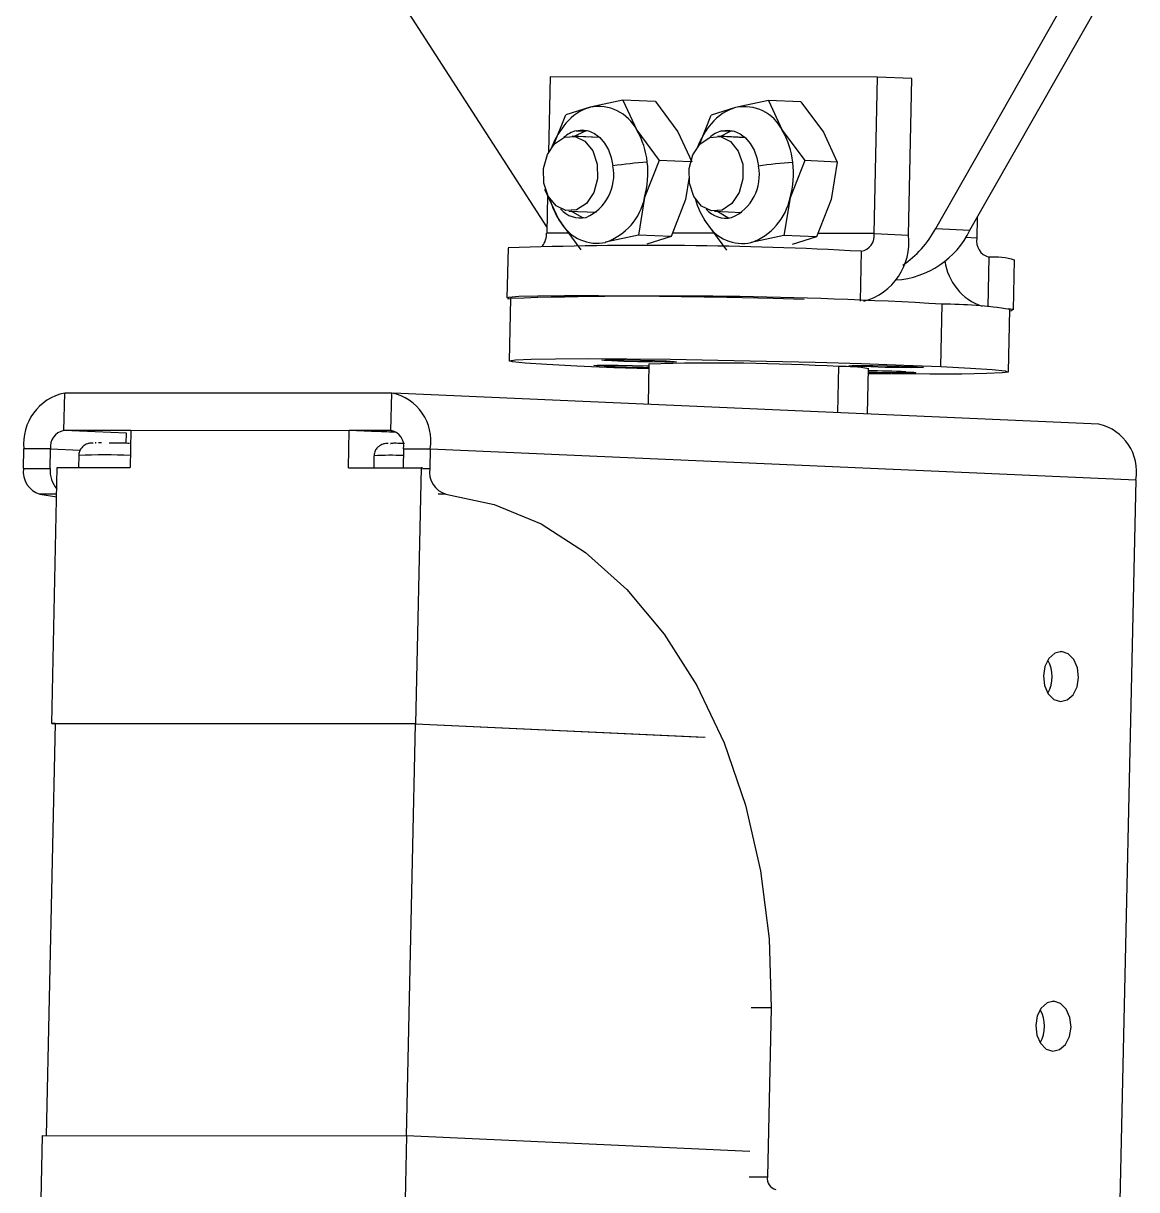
# Model space of a CAD drawing. Header units: millimetres. Extents: x 0 to 1189, y 0 to 841.
# Drawn here: x 601.83 to 619.66, y 468.45 to 487.13 of the extents above; entities that cross this region are included whole.
import ezdxf

# ---------------------------------------------------------------- set-up
doc = ezdxf.new("R2010")
doc.units = ezdxf.units.MM

msp = doc.modelspace()

# ---------------------------------------------------------------- linework, layer by layer
at = {"color": 7, "linetype": 'Continuous', "lineweight": 25}
for p, q in [((610.213, 483.87), (607.642, 487.851)), ((616.444, 483.841), (618.718, 487.836)), ((616.992, 483.816), (619.266, 487.811)), ((610.266, 486.272), (610.239, 485.059)), ((615.512, 486.265), (610.266, 486.272)), ((615.457, 483.761), (615.512, 486.265)), ((616.06, 486.241), (615.512, 486.265)), ((616.005, 483.736), (616.06, 486.241)), ((611.43, 485.896), (610.906, 485.782)), ((611.43, 485.896), (611.654, 485.417)), ((611.953, 485.872), (611.43, 485.896)), ((613.762, 485.892), (613.238, 485.778)), ((613.762, 485.892), (613.986, 485.414)), ((614.285, 485.869), (613.762, 485.892)), ((610.906, 485.782), (610.516, 485.661)), ((611.953, 485.872), (612.311, 485.387)), ((613.238, 485.778), (612.848, 485.658)), ((614.285, 485.869), (614.643, 485.384)), ((610.323, 485.171), (610.516, 485.661)), ((612.655, 485.168), (612.848, 485.658)), ((611.058, 485.3), (610.62, 485.32)), ((610.658, 485.318), (610.822, 485.401)), ((610.682, 485.407), (610.822, 485.401)), ((610.822, 485.401), (610.864, 485.409)), ((611.654, 485.417), (612.013, 484.932)), ((612.311, 485.387), (612.535, 484.908)), ((612.99, 485.315), (613.154, 485.398)), ((613.014, 485.404), (613.154, 485.398)), ((613.154, 485.398), (613.196, 485.406)), ((613.986, 485.414), (614.345, 484.929)), ((614.643, 485.384), (614.867, 484.905)), ((613.39, 485.297), (612.952, 485.317)), ((612.013, 484.932), (611.779, 484.336)), ((612.514, 484.909), (612.013, 484.932)), ((614.345, 484.929), (614.111, 484.333)), ((614.867, 484.905), (614.345, 484.929)), ((614.867, 484.905), (614.768, 484.303)), ((612.496, 484.669), (612.436, 484.306)), ((610.407, 483.985), (610.183, 484.464)), ((610.224, 484.377), (610.211, 483.768)), ((611.779, 484.336), (611.68, 483.734)), ((612.436, 484.306), (612.203, 483.711)), ((614.111, 484.333), (614.012, 483.731)), ((614.768, 484.303), (614.535, 483.708)), ((610.566, 484.121), (611.004, 484.102)), ((612.897, 484.118), (613.335, 484.098)), ((617.107, 484.019), (617.1, 483.687)), ((610.766, 483.5), (610.407, 483.985)), ((613.097, 483.497), (612.739, 483.982)), ((616.444, 483.841), (616.992, 483.816)), ((611.68, 483.734), (611.156, 483.62)), ((612.203, 483.711), (611.68, 483.734)), ((612.203, 483.711), (611.813, 483.591)), ((614.012, 483.731), (613.488, 483.617)), ((614.535, 483.708), (614.012, 483.731)), ((614.535, 483.708), (614.145, 483.587)), ((615.457, 483.761), (616.005, 483.736)), ((609.592, 483.529), (609.575, 482.73)), ((615.249, 483.476), (615.232, 482.679)), ((617.295, 483.383), (617.278, 482.589)), ((617.688, 482.537), (617.705, 483.337)), ((615.8, 483.018), (615.808, 483.018)), ((609.632, 482.721), (609.61, 481.722)), ((616.524, 481.63), (616.546, 482.629)), ((617.608, 481.546), (617.63, 482.545)), ((611.85, 481.672), (611.836, 481.027)), ((615.353, 480.872), (615.369, 481.595)), ((602.477, 480.607), (602.49, 481.207)), ((607.731, 481.207), (602.49, 481.207)), ((607.717, 480.607), (607.731, 481.207)), ((619.058, 480.71), (607.75, 481.206)), ((603.551, 480.607), (602.477, 480.607)), ((603.477, 480.402), (603.481, 480.566)), ((603.552, 480.614), (603.538, 480.014)), ((603.552, 480.614), (607.049, 480.609)), ((607.036, 480.01), (607.049, 480.609)), ((607.717, 480.607), (607.099, 480.607)), ((601.831, 479.998), (601.838, 480.313)), ((602.262, 480.313), (601.838, 480.313)), ((602.256, 479.998), (602.262, 480.313)), ((603.08, 480.408), (603.033, 480.408)), ((607.919, 480.313), (607.913, 480.009)), ((607.919, 480.313), (608.344, 480.313)), ((608.344, 480.313), (608.337, 479.998)), ((608.344, 480.313), (619.652, 479.816)), ((602.716, 480.208), (602.711, 480.015)), ((607.445, 480.202), (607.441, 480.009)), ((601.831, 479.998), (602.256, 479.998)), ((602.282, 475.918), (602.372, 480.016)), ((602.372, 480.016), (603.538, 480.014)), ((607.036, 480.01), (608.202, 480.008)), ((608.202, 480.008), (608.112, 475.91)), ((608.222, 480.007), (608.202, 480.008)), ((619.27, 462.413), (619.652, 479.816)), ((602.092, 479.587), (602.362, 479.547)), ((602.339, 475.917), (602.194, 469.321)), ((602.282, 475.918), (608.112, 475.91)), ((602.339, 475.915), (602.282, 475.918)), ((608.11, 475.909), (602.339, 475.917)), ((607.965, 469.313), (608.11, 475.909)), ((608.11, 475.909), (612.723, 475.7)), ((608.112, 475.91), (612.751, 475.7)), ((613.807, 471.363), (613.747, 468.659)), ((602.034, 464.623), (602.137, 469.321)), ((602.137, 469.321), (607.967, 469.313)), ((607.967, 469.313), (607.864, 464.616)), ((613.465, 469.064), (607.967, 469.313))]:
    msp.add_line(p, q, dxfattribs=at)
at = {"color": 8, "linetype": 'Continuous', "lineweight": 25}
for p, q in [((611.064, 485.297), (610.665, 485.315)), ((613.396, 485.294), (612.997, 485.312)), ((610.568, 483.768), (610.211, 483.768)), ((612.9, 483.765), (612.224, 483.765)), ((615.457, 483.761), (614.556, 483.762)), ((617.1, 483.687), (616.917, 483.695)), ((615.808, 483.018), (615.8, 483.019)), ((611.132, 481.655), (611.132, 481.637)), ((611.256, 481.739), (611.256, 481.721)), ((614.876, 480.893), (614.892, 481.632)), ((615.213, 481.65), (615.212, 481.632)), ((603.481, 480.563), (602.477, 480.607)), ((607.717, 480.607), (607.73, 480.606)), ((602.262, 480.313), (602.736, 480.292)), ((608.221, 479.998), (608.337, 479.998)), ((602.363, 479.587), (602.092, 479.587)), ((608.597, 479.587), (608.473, 479.587)), ((618.442, 477.067), (618.46, 477.067)), ((613.807, 471.363), (613.487, 471.363)), ((618.319, 471.47), (618.337, 471.47)), ((613.456, 468.659), (613.747, 468.659))]:
    msp.add_line(p, q, dxfattribs=at)
at = {"color": 7, "linetype": 'Continuous', "lineweight": 25, "flags": 128}
for points in [[(610.682, 485.407), (610.782, 485.419), (610.882, 485.404), (610.978, 485.363), (611.065, 485.296), (611.14, 485.207), (611.201, 485.099), (611.245, 484.976), (611.271, 484.843)], [(613.014, 485.404), (613.114, 485.416), (613.214, 485.401), (613.31, 485.359), (613.397, 485.293), (613.472, 485.204), (613.533, 485.096), (613.577, 484.973), (613.602, 484.84)], [(610.52, 484.127), (610.361, 484.203), (610.237, 484.359), (610.166, 484.569), (610.161, 484.803), (610.222, 485.024), (610.339, 485.199), (610.494, 485.301), (610.665, 485.315)], [(610.665, 485.315), (610.825, 485.238), (610.949, 485.083), (611.019, 484.872), (611.024, 484.639), (610.964, 484.418), (610.847, 484.243), (610.691, 484.141), (610.52, 484.127)], [(612.852, 484.124), (612.693, 484.2), (612.568, 484.356), (612.498, 484.566), (612.493, 484.8), (612.554, 485.021), (612.671, 485.196), (612.826, 485.298), (612.997, 485.312)], [(612.997, 485.312), (613.156, 485.235), (613.281, 485.08), (613.351, 484.869), (613.356, 484.636), (613.295, 484.415), (613.178, 484.24), (613.023, 484.137), (612.852, 484.124)], [(610.8, 484.011), (610.782, 484.016), (610.604, 484.12)], [(613.132, 484.008), (613.114, 484.013), (612.936, 484.117)], [(614.337, 482.704), (613.838, 482.718), (613.097, 482.734), (612.364, 482.748), (611.67, 482.757), (611.039, 482.763), (610.499, 482.763), (610.069, 482.76), (609.766, 482.751), (609.603, 482.739), (609.586, 482.723), (609.632, 482.714)], [(617.63, 482.524), (617.66, 482.528), (617.677, 482.543), (617.604, 482.556)], [(610.694, 481.638), (610.216, 481.662), (609.869, 481.685), (609.665, 481.706), (609.612, 481.724), (609.713, 481.739), (609.964, 481.75), (610.355, 481.756), (610.871, 481.758), (611.493, 481.755), (612.195, 481.747), (612.952, 481.735), (613.734, 481.719), (614.512, 481.7), (615.255, 481.678), (615.934, 481.654), (616.524, 481.63)], [(611.848, 481.594), (611.285, 481.613), (610.694, 481.638)], [(611.132, 481.637), (611.008, 481.644), (610.969, 481.65), (611.022, 481.654), (611.158, 481.655), (611.357, 481.653), (611.588, 481.649), (611.816, 481.643), (611.849, 481.642)], [(611.256, 481.721), (611.132, 481.728), (611.093, 481.734), (611.146, 481.738), (611.282, 481.739), (611.481, 481.738), (611.712, 481.733), (611.94, 481.727), (612.13, 481.72)], [(612.13, 481.72), (612.254, 481.713), (612.292, 481.707), (612.24, 481.703), (612.103, 481.702), (611.905, 481.704), (611.674, 481.708), (611.446, 481.714), (611.256, 481.721)], [(615.212, 481.632), (615.089, 481.639), (615.05, 481.645), (615.103, 481.649), (615.239, 481.65), (615.438, 481.648), (615.668, 481.644), (615.896, 481.638), (616.087, 481.631)], [(616.087, 481.631), (616.211, 481.623), (616.249, 481.618), (616.196, 481.614), (616.06, 481.612), (615.862, 481.614), (615.631, 481.618), (615.403, 481.625), (615.212, 481.632)], [(616.524, 481.63), (617.002, 481.606), (617.35, 481.583), (617.554, 481.562), (617.606, 481.543), (617.505, 481.528), (617.254, 481.518), (616.863, 481.511), (616.347, 481.51), (615.726, 481.513), (615.367, 481.516)], [(615.963, 481.546), (616.087, 481.539), (616.125, 481.533), (616.073, 481.529), (615.936, 481.528), (615.738, 481.53), (615.507, 481.534), (615.368, 481.538)], [(608.597, 479.587), (609.371, 479.423), (610.122, 479.111), (610.835, 478.655), (611.497, 478.063), (612.095, 477.349), (612.617, 476.524), (613.054, 475.606), (613.397, 474.611), (613.639, 473.559), (613.777, 472.469), (613.807, 471.363)], [(618.46, 477.067), (618.351, 477.041), (618.257, 476.958), (618.193, 476.831), (618.168, 476.679), (618.186, 476.525), (618.245, 476.393), (618.334, 476.302), (618.442, 476.267)], [(618.442, 476.267), (618.551, 476.293), (618.644, 476.376), (618.709, 476.503), (618.733, 476.655), (618.715, 476.809), (618.657, 476.941), (618.567, 477.032), (618.46, 477.067)], [(618.337, 471.47), (618.228, 471.444), (618.134, 471.361), (618.07, 471.234), (618.045, 471.082), (618.063, 470.928), (618.122, 470.796), (618.212, 470.705), (618.319, 470.67)], [(618.319, 470.67), (618.428, 470.696), (618.522, 470.778), (618.586, 470.905), (618.611, 471.057), (618.592, 471.211), (618.534, 471.344), (618.444, 471.434), (618.337, 471.47)]]:
    msp.add_lwpolyline(points, dxfattribs=at)
at = {"color": 7, "linetype": 'Continuous', "lineweight": 25}
for centre, radius, start, end in [((611.125, 485.028), 0.784, 106.2019, 140.5432), ((611.042, 485.111), 0.684, 26.5303, 101.5173), ((613.457, 485.025), 0.784, 106.2019, 140.5432), ((613.374, 485.108), 0.684, 26.5303, 101.5173), ((611.516, 484.679), 1.308, 139.6051, 159.0775), ((613.847, 484.676), 1.308, 139.6051, 159.0775), ((610.809, 484.948), 0.476, 105.514, 132.7993), ((610.551, 484.77), 1.279, 5.9996, 30.3727), ((613.141, 484.945), 0.476, 105.514, 132.7993), ((612.882, 484.767), 1.279, 5.9996, 30.3727), ((610.548, 484.696), 0.738, 293.5033, 11.5547), ((612.488, 476.259), 8.671, 94.4013, 98.0734), ((610.339, 484.733), 1.494, 344.6184, 6.5771), ((612.88, 484.693), 0.738, 293.5033, 11.5547), ((614.82, 476.255), 8.671, 94.4013, 98.0734), ((612.67, 484.729), 1.494, 344.6184, 6.5771), ((611.516, 484.679), 1.308, 195.7308, 215.2032), ((610.836, 484.529), 0.963, 289.4136, 348.4739), ((613.847, 484.676), 1.308, 195.7308, 215.2032), ((613.167, 484.526), 0.963, 289.4136, 348.4739), ((610.752, 484.428), 0.419, 220.5169, 282.432), ((613.084, 484.425), 0.419, 220.5169, 282.432), ((611.017, 484.276), 0.671, 211.6378, 281.8974), ((613.349, 484.273), 0.671, 211.6378, 281.8974), ((614.936, 484.663), 1.718, 304.7625, 331.4035), ((609.857, 483.765), 0.353, 324.5528, 0.5112), ((615.205, 483.727), 0.255, 280.0483, 7.7367), ((615.04, 483.617), 0.973, 284.8664, 7.0581), ((615.716, 484.431), 1.416, 273.7292, 334.257), ((617.365, 483.643), 0.269, 170.5626, 254.9096), ((611.834, 421.369), 62.201, 86.85262, 92.06532), ((617.468, 483.433), 0.883, 187.0532, 251.5035), ((617.362, 482.141), 1.244, 73.9867, 93.0806), ((612.066, 405.514), 77.246, 86.67498, 91.80541), ((616.567, 475.854), 6.775, 80.9679, 90.1739), ((612.086, 504.892), 23.275, 267.6491, 269.4145), ((612.898, 446.012), 35.675, 86.7964, 91.684), ((614.93, 479.024), 2.609, 80.3092, 90.8325), ((615.03, 458.984), 22.582, 87.632, 89.142), ((602.652, 480.404), 0.819, 101.3666, 186.4185), ((607.576, 480.444), 0.779, 350.3141, 78.546), ((618.876, 479.945), 0.786, 350.5636, 76.5936), ((602.53, 480.343), 0.27, 101.3666, 186.4185), ((607.667, 480.356), 0.256, 350.3141, 78.546), ((602.201, 479.944), 0.374, 171.7324, 252.974), ((602.728, 479.973), 0.473, 176.9462, 219.8552), ((608.707, 479.944), 0.374, 171.7324, 252.974), ((617.786, 476.667), 0.524, 329.6786, 30.3214), ((617.663, 471.07), 0.524, 329.6786, 30.3214), ((613.928, 468.631), 0.183, 171.073, 256.1353)]:
    msp.add_arc(centre, radius, start, end, dxfattribs=at)
at = {"color": 8, "linetype": 'Continuous', "lineweight": 25}
for centre, radius, start, end in [((603.101, 471.042), 9.174, 87.2414, 92.4083), ((607.723, 475.848), 4.362, 87.4459, 93.6429)]:
    msp.add_arc(centre, radius, start, end, dxfattribs=at)
at = {"color": 7, "linetype": 'Continuous', "lineweight": 25}
for points, knots in [([(607.8, 480.58), (607.765, 480.581), (607.603, 480.585), (607.343, 480.596), (607.152, 480.605), (607.049, 480.609)], [0, 0, 0, 0, 0.113703, 0.519447, 1, 1, 1, 1]), ([(602.947, 480.406), (602.933, 480.406), (602.912, 480.406), (602.884, 480.402), (602.852, 480.394), (602.813, 480.377), (602.768, 480.344), (602.733, 480.291), (602.713, 480.241), (602.717, 480.213), (602.718, 480.208)], [0, 0, 0, 0, 0.2421201, 0.3441071, 0.4140996, 0.5216061, 0.6475903, 0.7985692, 0.9654327, 1, 1, 1, 1]), ([(602.981, 480.408), (602.982, 480.408), (602.983, 480.408), (602.984, 480.407), (602.985, 480.407)], [0, 0, 0, 0, 0.56, 1, 1, 1, 1]), ([(602.993, 480.408), (602.991, 480.408), (602.987, 480.408), (602.983, 480.408), (602.981, 480.408)], [0, 0, 0, 0, 0.56, 1, 1, 1, 1]), ([(603.214, 480.407), (603.212, 480.407), (603.208, 480.407), (603.203, 480.407), (603.202, 480.407)], [0, 0, 0, 0, 0.56, 1, 1, 1, 1]), ([(603.218, 480.407), (603.217, 480.407), (603.216, 480.407), (603.215, 480.407), (603.214, 480.407)], [0, 0, 0, 0, 0.56, 1, 1, 1, 1]), ([(603.526, 480.401), (603.493, 480.402), (603.388, 480.405), (603.287, 480.406), (603.218, 480.407)], [0, 0, 0, 0, 0.3202885, 1, 1, 1, 1]), ([(607.674, 480.4), (607.666, 480.4), (607.645, 480.399), (607.627, 480.398), (607.587, 480.39), (607.549, 480.375), (607.506, 480.345), (607.468, 480.295), (607.446, 480.244), (607.448, 480.211), (607.449, 480.202)], [0, 0, 0, 0, 0.142571, 0.335309, 0.404553, 0.504101, 0.625149, 0.771398, 0.936242, 1, 1, 1, 1]), ([(607.711, 480.401), (607.712, 480.401), (607.713, 480.401), (607.714, 480.401), (607.714, 480.401)], [0, 0, 0, 0, 0.56, 1, 1, 1, 1]), ([(607.723, 480.401), (607.721, 480.401), (607.717, 480.401), (607.713, 480.401), (607.711, 480.401)], [0, 0, 0, 0, 0.56, 1, 1, 1, 1]), ([(607.932, 480.401), (607.885, 480.401), (607.802, 480.402), (607.747, 480.402), (607.723, 480.401)], [0, 0, 0, 0, 0.56, 1, 1, 1, 1])]:
    msp.add_open_spline(points, degree=3, knots=knots, dxfattribs=at)

doc.saveas('drawing.dxf')
